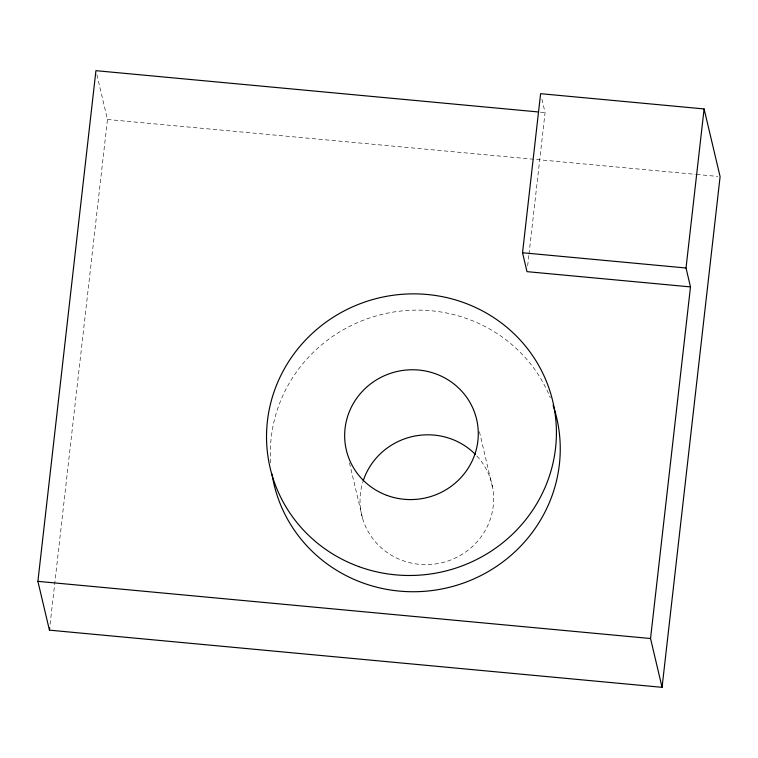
<?xml version="1.0" encoding="UTF-8"?>
<svg xmlns="http://www.w3.org/2000/svg" width="758" height="758" viewBox="0 0 758 758"><rect width="100%" height="100%" fill="white"/><g stroke="black" fill="none" stroke-linecap="round" stroke-linejoin="round"><path stroke-width="0.57" stroke-dasharray="3.79 2.84" d="M50.104 624.27L107.465 119.48L96.74 74.085M527.663 265.802L528.866 255.275M528.999 254.11L545.078 112.591L541.923 99.241M540.359 112.146L545.078 112.591M107.465 119.48L695.361 174.34M696.536 174.444L717.741 176.424M479.416 431.653L492.899 488.986M349.457 462.806L362.675 518.728M270.72 462.787A145.185 140.562 -13.3 0 1 383.501 314.011A145.185 140.562 -13.3 0 1 550.308 397.77M476.886 456.013A66.931 64.8 -13.3 0 1 441.241 562.9A66.931 64.8 -13.3 0 1 362.817 482.06"/><path stroke-width="1.14" d="M662.066 687.326L650.535 638.52L690.491 286.903L527 271.648L522.537 252.746L540.606 93.679L704.097 108.934L720.1 176.642L662.066 687.326L49.431 630.154L37.9 581.358L95.934 70.674L538.009 111.928M49.431 630.154L49.706 627.804M690.491 286.903L686.018 268L704.097 108.934M522.537 252.746L686.018 268M37.9 581.358L650.535 638.52M553.113 405.331A145.185 140.562 -13.3 0 1 448.85 587.431A145.185 140.562 -13.3 0 1 272.027 474.214M363.139 481.036A66.931 64.8 -13.3 0 1 475.408 454.459M358.79 566.586A145.185 140.562 -13.3 0 0 554.752 411.376A145.185 140.562 -13.3 0 0 320.861 326.054A145.185 140.562 -13.3 0 0 358.79 566.586M387.186 495.476A66.931 64.8 -13.3 0 0 477.521 423.94A66.931 64.8 -13.3 0 0 369.696 384.6A66.931 64.8 -13.3 0 0 387.186 495.476"/></g></svg>
